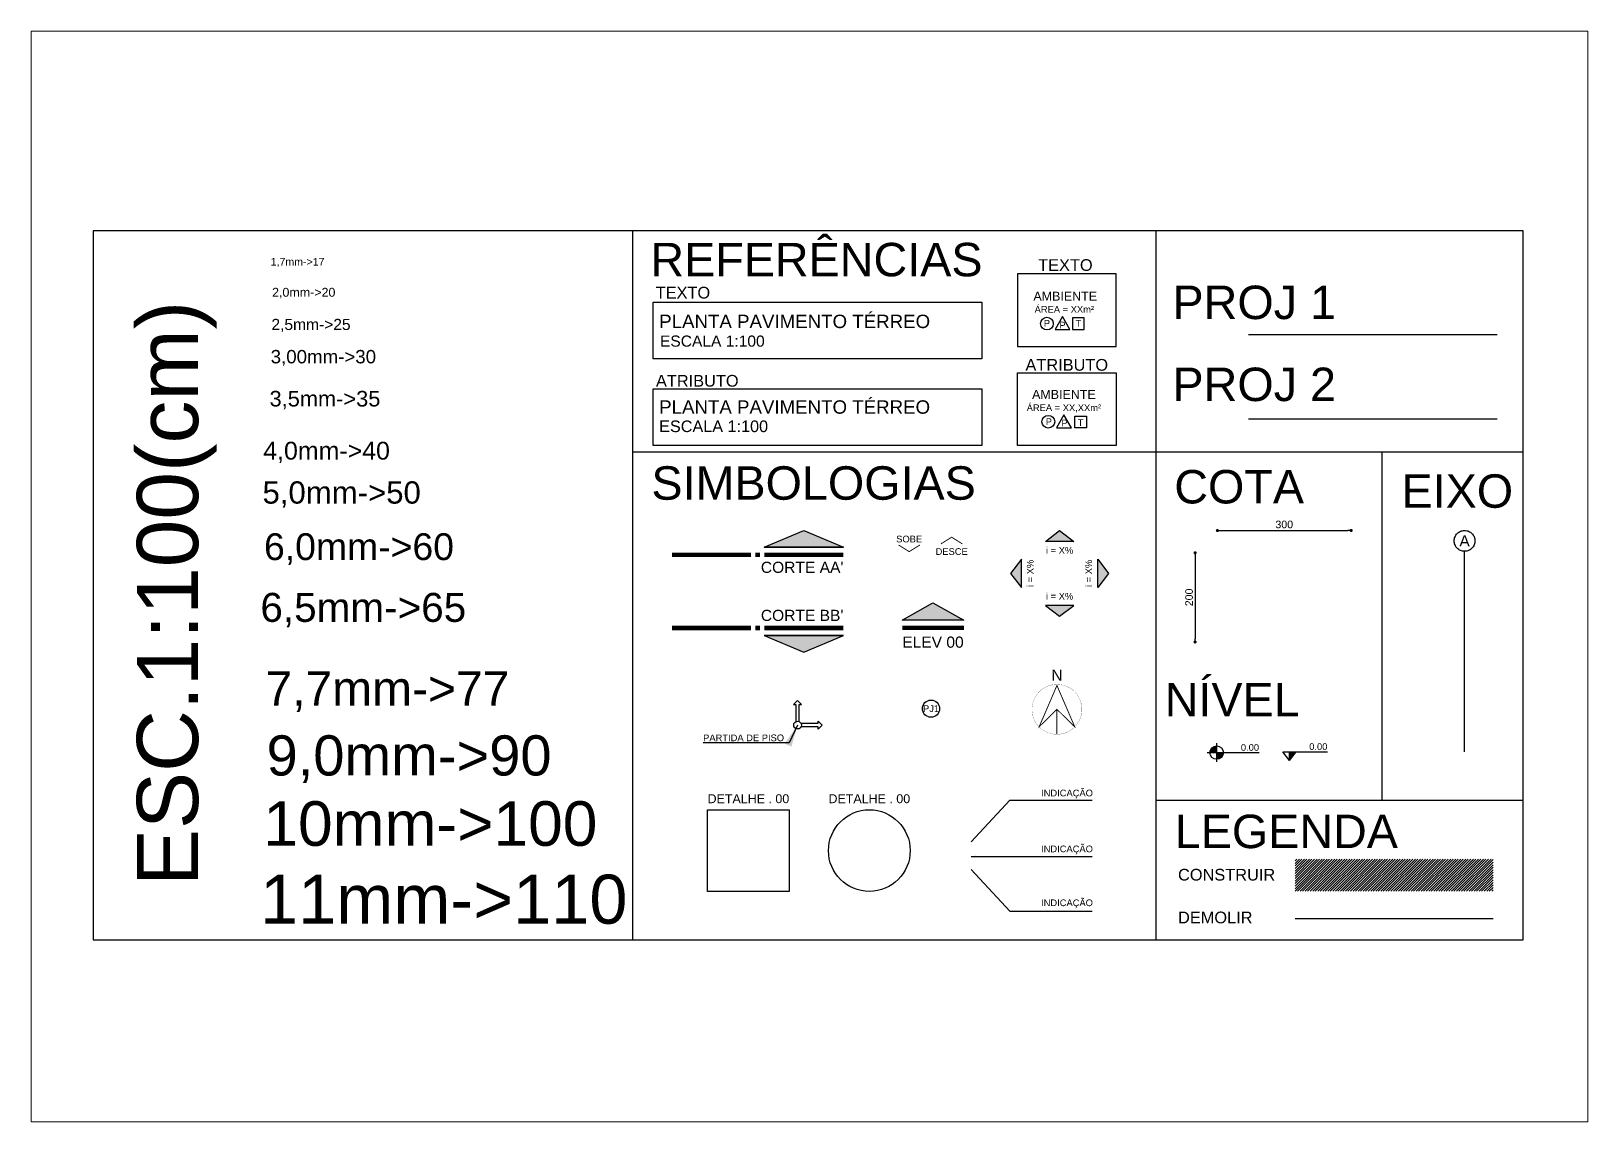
# Paper-space layout 'Layout1' of a CAD drawing. Header units: millimetres. Extents: x 29 to 262, y 20 to 183.
# The model-space entities are those that its viewports show. They can reach past a viewport. Long polylines and large blocks are cut down to what shows.
import ezdxf
from ezdxf.enums import TextEntityAlignment as Align

# ---------------------------------------------------------------- set-up
doc = ezdxf.new("R2010")
doc.units = ezdxf.units.MM
for name, pattern in [('DASHDOTX2', [50.8, 25.4, -12.7, 0, -12.7]), ('DASHED', [19.05, 12.7, -6.35]), ('DASHED2', [9.525, 6.35, -3.175]), ('PHANTOM2', [31.75, 15.875, -3.175, 3.175, -3.175, 3.175, -3.175])]:
    doc.linetypes.add(name, pattern=pattern)
for name, color, linetype in [('ARQ_Construir', 150, 'Continuous'), ('ARQ_Cotas', 10, 'Continuous'), ('ARQ_Cotas de Nível', 10, 'Continuous'), ('ARQ_Demolir', 30, 'DASHED'), ('ARQ_Eixo', 10, 'DASHDOTX2'), ('ARQ_Indicações', 10, 'Continuous'), ('ARQ_Projeção 01', 1, 'DASHED2'), ('ARQ_Projeção 02', 2, 'DASHED'), ('ARQ_Revestimento', 253, 'Continuous'), ('ARQ_Simbologia', 50, 'Continuous'), ('ARQ_Texto', 7, 'Continuous')]:
    doc.layers.add(name, color=color, linetype=linetype)
doc.styles.add('100', font='arial.ttf', dxfattribs={"height": 31.25})
doc.styles.add('120', font='arial.ttf', dxfattribs={"height": 37.5})
doc.styles.add('140', font='arial.ttf', dxfattribs={"height": 43.75})
doc.styles.add('175', font='arial.ttf', dxfattribs={"height": 50})
doc.styles.add('200', font='arial.ttf', dxfattribs={"height": 62.5})
doc.styles.add('240', font='arial.ttf', dxfattribs={"height": 75})
doc.styles.add('290', font='arial.ttf', dxfattribs={"height": 81.25})
doc.styles.add('350', font='arial.ttf', dxfattribs={"height": 92.75})
doc.styles.add('400', font='arial.ttf', dxfattribs={"height": 112.5})
doc.styles.add('450', font='arial.ttf', dxfattribs={"height": 125})
doc.styles.add('500', font='arial.ttf', dxfattribs={"height": 137.5})
doc.styles.add('60', font='arial.ttf', dxfattribs={"height": 18.75})
doc.styles.add('80', font='arial.ttf', dxfattribs={"height": 25})
doc.styles.add('COTA', font='arial.ttf')
doc.dimstyles.new('esc_100', dxfattribs={"dimtxt": 17, "dimasz": 7, "dimexe": 10, "dimexo": 5, "dimgap": 0, "dimtad": 0, "dimzin": 12, "dimdsep": 46, "dimtxsty": 'COTA', "dimblk": 'DOT', "dimcen": 0.09, "dimse1": 1, "dimse2": 1, "dimclrd": 256, "dimclre": 256, "dimclrt": 7, "dimaunit": 1, "dimadec": 4, "dimazin": 0, "dimtfac": 0.0048, "dimtix": 1, "dimtmove": 2, "dimatfit": 3, "dimfxl": 1, "dimtvp": 0.773333, "dimtolj": 1, "dimtzin": 12, "dimarcsym": 0})
doc.dimstyles.new('esc_50', dxfattribs={"dimtxt": 8.5, "dimasz": 3.5, "dimexe": 5, "dimexo": 2.5, "dimgap": 0, "dimtad": 0, "dimzin": 12, "dimdsep": 46, "dimtxsty": 'COTA', "dimblk": 'DOT', "dimcen": 0.09, "dimse1": 1, "dimse2": 1, "dimclrd": 256, "dimclre": 256, "dimclrt": 7, "dimaunit": 1, "dimadec": 4, "dimazin": 0, "dimtfac": 0.024, "dimtix": 1, "dimtmove": 2, "dimatfit": 3, "dimfxl": 8, "dimtvp": 0.773333, "dimtolj": 1, "dimtzin": 12, "dimlwd": -1, "dimlwe": -1, "dimarcsym": 0})

# ---------------------------------------------------------------- blocks, each defined once
blk = doc.blocks.new('_Dot')
at = {"color": 0, "linetype": 'ByBlock', "lineweight": -2}
blk.add_line((-0.5, 0), (-1, 0), dxfattribs=at)
at = {"color": 0, "linetype": 'ByBlock', "const_width": 0.5}
blk.add_lwpolyline([(-0.25, 0, 1), (0.25, 0, 1)], format="xyb", close=True, dxfattribs=at)
blk = doc.blocks.new('*D33')
at = {"layer": 'ARQ_Cotas', "lineweight": -2}
blk.add_line((25297.5, 18091), (25583.5, 18091), dxfattribs=at)
at = {"layer": 'DEFPOINTS', "color": 0}
for p in [(25590.5, 18091), (25290.5, 18041), (25590.5, 18041)]:
    blk.add_point(p, dxfattribs=at)
at = {"layer": 'ARQ_Cotas', "lineweight": -2, "xscale": 7, "yscale": 7, "zscale": 7, "rotation": 180}
blk.add_blockref('_Dot', (25290.5, 18091), dxfattribs=at)
at = {"layer": 'ARQ_Cotas', "lineweight": -2, "xscale": 7, "yscale": 7, "zscale": 7}
blk.add_blockref('_Dot', (25590.5, 18091), dxfattribs=at)
at = {"layer": 'ARQ_Cotas', "color": 7, "insert": (25440.5, 18104.5), "char_height": 17, "attachment_point": 5, "style": 'COTA'}
blk.add_mtext('\\A1;300', dxfattribs=at)
blk = doc.blocks.new('A$C061752A4')
h = blk.add_hatch(color=256)
h.paths.add_polyline_path([(2, 7.5, 0.414214), (-5.5, 0), (2, 0)])
h.paths.add_polyline_path([(9.5, 0), (2, 0), (2, -7.5, 0.414214)])
for p, q in [((2, -10.5), (2, 10.5)), ((-8.5, 0), (49.5, 0))]:
    blk.add_line(p, q)
blk.add_circle((2, 0), 7.5)
blk = doc.blocks.new('A$C53301501')
blk.add_hatch(color=256).paths.add_polyline_path([(7.5, 10), (0, 10), (0, 0)])
for p, q in [((-7.5, 10), (42.5, 10)), ((0, 0), (-7.5, 10)), ((0, 0), (0, 10)), ((0, 0), (7.5, 10))]:
    blk.add_line(p, q)
blk = doc.blocks.new('A$C291E434F')
for points in [[(2, 3.9), (2, 23.1), (4.6, 23.1), (0, 27.7), (-4.6, 23.1), (-2, 23.1), (-2, 3.9)], [(3.9, 2), (23.1, 2), (23.1, 4.6), (27.7, 0), (23.1, -4.6), (23.1, -2), (3.9, -2)]]:
    blk.add_lwpolyline(points)
blk.add_circle((0, 0), 4.34)
blk = doc.blocks.new('A$C164A0A55')
blk.add_hatch(color=256).paths.add_polyline_path([(16, 0), (-16, 0), (0, 12.2)])
for p, q in [((-16, 0), (0, 12.2)), ((16, 0), (-16, 0)), ((0, 12.2), (16, 0))]:
    blk.add_line(p, q)
at = {"layer": 'ARQ_Simbologia'}
blk.add_line((16, 0), (16, 0), dxfattribs=at)
blk = doc.blocks.new('*D34')
at = {"layer": 'ARQ_Cotas', "lineweight": -2}
blk.add_line((25240.5, 18034), (25240.5, 17848), dxfattribs=at)
at = {"layer": 'DEFPOINTS', "color": 0}
for p in [(25290.5, 18041), (25240.5, 17841), (25290.5, 17841)]:
    blk.add_point(p, dxfattribs=at)
at = {"layer": 'ARQ_Cotas', "lineweight": -2, "xscale": 7, "yscale": 7, "zscale": 7}
for p, rotation in [((25240.5, 18041), 90), ((25240.5, 17841), 270)]:
    blk.add_blockref('_Dot', p, dxfattribs=dict(at, rotation=rotation))
at = {"layer": 'ARQ_Cotas', "color": 7, "insert": (25227.1, 17941), "char_height": 17, "attachment_point": 5, "rotation": 90, "style": 'COTA'}
blk.add_mtext('\\A1;200', dxfattribs=at)
blk = doc.blocks.new('IND-LOCAL-1')
at = {"layer": 'ARQ_Simbologia'}
blk.add_lwpolyline([(25.3, -32.6), (46.2, -32.6), (35.8, -14.5)], close=True, dxfattribs=at)
blk.add_lwpolyline([(67.2, -32.6), (51.1, -32.6), (51.1, -16.5), (67.2, -16.5), (67.2, -32.6)], dxfattribs=at)
blk.add_circle((13.9, -24.2), 8.93, dxfattribs=at)
at = {"layer": 'ARQ_Texto', "style": 'COTA'}
for tag, p, height in [('LOCAL', (-1.1, 17.9), 12.5), ('LOCAL-1', (-1.1, 0.4), 12.5), ('AREA', (1.5, -16.1), 7.5)]:
    blk.add_attdef(tag, p, '', height=height, dxfattribs=at)
for tag, p in [('PISO', (12.8, -25.2)), ('PAR', (35.2, -24.8)), ('TETO', (58.4, -25.4))]:
    blk.add_attdef(tag, text='', height=7.5, dxfattribs=at).set_placement(p, align=Align.MIDDLE)
blk = doc.blocks.new('IND-DESENHOS')
at = {"layer": 'ARQ_Texto', "style": 'COTA'}
for tag, p, height in [('DESENHO1', (0, 25), 20), ('DESENHO', (0, 0), 20), ('ESCALA', (0, -15), 10), ('AREA', (0, -30), 10)]:
    blk.add_attdef(tag, p, '', height=height, dxfattribs=at)
blk = doc.blocks.new('A$C5CB55066')
at = {"layer": 'ARQ_Simbologia'}
blk.add_hatch(color=256, dxfattribs=at).paths.add_polyline_path([(670, 195), (1113, 9), (226, 9)])
blk.add_line((226, 9), (1113, 9), dxfattribs=at)
blk.add_lwpolyline([(670, 195), (1113, 9), (226, 9)], close=True, dxfattribs=at)
at = {"layer": 'ARQ_Simbologia', "const_width": 50}
for points in [[(-811, -77), (76, -77)], [(176, -77), (126, -77)], [(1113, -77), (226, -77)]]:
    blk.add_lwpolyline(points, dxfattribs=at)
blk = doc.blocks.new('A$C4C9A12F2')
at = {"layer": 'ARQ_Simbologia'}
h = blk.add_hatch(color=256, dxfattribs=at)
h.paths.add_polyline_path([(30, 76), (376, -117), (-315, -117)])
edge = h.paths.add_edge_path(flags=17)
edge.add_line((376, -117), (-315, -117))
blk.add_line((376, -117), (-315, -117), dxfattribs=at)
blk.add_lwpolyline([(30, 76), (376, -117), (-315, -117)], close=True, dxfattribs=at)
at = {"layer": 'ARQ_Simbologia', "const_width": 50}
blk.add_lwpolyline([(-315, -204), (380, -204)], dxfattribs=at)
blk = doc.blocks.new('A$C51210F19')
at = {"layer": 'ARQ_Simbologia', "const_width": 0.8}
blk.add_lwpolyline([(-112.3, 2.1, 1), (111.7, 2.1, 1), (-112.3, 2.1, 1)], format="xyb", dxfattribs=at)
at = {"layer": 'ARQ_Simbologia', "const_width": 4}
for points in [[(-79.9, -76.2), (-0.3, 109.3), (79.5, -76), (-0.3, 2.1), (-79.9, -76.2)], [(-0.3, 2.1), (-0.3, -109.9)]]:
    blk.add_lwpolyline(points, dxfattribs=at)
blk = doc.blocks.new('A$C50354E6C')
at = {"layer": 'ARQ_Simbologia', "xscale": 0.5, "yscale": 0.5, "zscale": 0.5}
blk.add_blockref('A$C51210F19', (-2.8, 0.4), dxfattribs=at)
at = {"layer": 'ARQ_Simbologia', "color": 7, "style": '100'}
blk.add_text('N', height=25, dxfattribs=at).set_placement((-3, 65.8), align=Align.CENTER)

msp = doc.modelspace()

# ---------------------------------------------------------------- hatches: boundary and pattern name
at = {"layer": 'ARQ_Construir'}
h = msp.add_hatch(dxfattribs=at)
h.set_pattern_fill('_USER', color=256, scale=4, angle=45, style=0, pattern_type=0)
h.set_pattern_definition([(45, (25464.648, 17282.0587), (-2.828427, 2.828427), [])])
h.paths.add_polyline_path([(25908.78, 17354.04), (25464.648, 17354.04), (25464.648, 17282.059), (25908.78, 17282.059)])

# ---------------------------------------------------------------- linework, layer by layer
for p, q in [((23978.939, 17172.806), (23978.939, 18762.946)), ((25152.834, 17172.806), (25152.834, 18762.946)), ((23978.939, 18267.466), (25976.698, 18267.466)), ((25659.474, 18267.466), (25659.474, 17486.41)), ((25152.834, 17486.41), (25976.698, 17486.41))]:
    msp.add_line(p, q)
for points in [[(25976.698, 18762.946), (22768.557, 18762.946), (22768.557, 17172.806), (25976.698, 17172.806)], [(25063.353, 18666.617), (24842.34, 18666.617), (24842.34, 18503.593), (25063.353, 18503.593)], [(24024.628, 18602.948), (24762.262, 18602.948), (24762.262, 18476.364), (24024.628, 18476.364)], [(24842.34, 18444.944), (25063.353, 18444.944), (25063.353, 18281.921), (24842.34, 18281.921)], [(24024.628, 18408.505), (24762.262, 18408.505), (24762.262, 18281.921), (24024.628, 18281.921)]]:
    msp.add_lwpolyline(points, close=True)
at = {"layer": 'ARQ_Demolir'}
msp.add_line((25464.648, 17221.099), (25908.78, 17221.099), dxfattribs=at)
at = {"layer": 'ARQ_Eixo'}
msp.add_line((25845.035, 17594.923), (25845.035, 18044.409), dxfattribs=at)
msp.add_circle((25845.035, 18067.727), 23.318, dxfattribs=at)
at = {"layer": 'ARQ_Indicações', "linetype": 'PHANTOM2'}
msp.add_lwpolyline([(24146.876, 17464.718), (24330.175, 17464.718), (24330.175, 17281.42), (24146.876, 17281.42)], close=True, dxfattribs=at)
at = {"layer": 'ARQ_Indicações'}
msp.add_circle((24648.123, 17691.467), 19.168, dxfattribs=at)
at = {"layer": 'ARQ_Indicações', "linetype": 'PHANTOM2'}
msp.add_circle((24509.755, 17373.069), 91.649, dxfattribs=at)
at = {"layer": 'ARQ_Projeção 01'}
msp.add_line((25360.668, 18530.834), (25917.832, 18530.834), dxfattribs=at)
at = {"layer": 'ARQ_Projeção 02'}
msp.add_line((25360.668, 18341.167), (25917.832, 18341.167), dxfattribs=at)
at = {"layer": 'ARQ_Simbologia'}
for points in [[(24959.883, 18542.244), (24943.162, 18571.206), (24926.441, 18542.244)], [(24965.801, 18542.244), (24991.527, 18542.244), (24991.527, 18567.969), (24965.801, 18567.969)]]:
    msp.add_lwpolyline(points, close=True, dxfattribs=at)
at = {"layer": 'ARQ_Simbologia', "const_width": 2}
for points in [[(24575.118, 18058.706), (24599.162, 18043.631), (24623.25, 18058.668)], [(24670.369, 18060.991), (24694.458, 18076.027), (24718.501, 18060.953)]]:
    msp.add_lwpolyline(points, dxfattribs=at)
at = {"layer": 'ARQ_Simbologia'}
msp.add_circle((24908.116, 18555.106), 14.292, dxfattribs=at)

# ---------------------------------------------------------------- block references
at = {"layer": 'ARQ_Cotas de Nível', "xscale": 2, "yscale": 2, "zscale": 2}
for name, p in [('A$C061752A4', (25284.905, 17592.841)), ('A$C53301501', (25452.291, 17574.883))]:
    msp.add_blockref(name, p, dxfattribs=at)
at = {"layer": 'ARQ_Simbologia'}
for name, p, xscale, yscale, zscale in [('A$C5CB55066', (24228.992, 18052.11), 0.2000000000043656, 0.2000000000043656, 0.2), ('A$C164A0A55', (24936.613, 18066.674), 2, 2, 2), ('A$C4C9A12F2', (24646.467, 17913.344), 0.2000000000043656, 0.2000000000043656, 0.2), ('A$C291E434F', (24348.742, 17654.576), 2, 2, 2)]:
    msp.add_blockref(name, p, dxfattribs=dict(at, xscale=xscale, yscale=yscale, zscale=zscale))
for name, p, xscale, yscale, zscale, rotation in [('A$C164A0A55', (24851.134, 17994.914), -2, 2, 2, 90), ('A$C164A0A55', (25022.073, 17994.914), 2, 2, 2, 270), ('A$C164A0A55', (24936.613, 17923.173), -2, 2, 2, 180), ('A$C5CB55066', (24228.992, 17857.078), -0.2000000000043656, 0.2000000000043656, 0.2, 180)]:
    msp.add_blockref(name, p, dxfattribs=dict(at, xscale=xscale, yscale=yscale, zscale=zscale, rotation=rotation))
msp.add_blockref('A$C50354E6C', (24933.52, 17688.466), dxfattribs=at)
at = {"layer": 'ARQ_Texto'}
ref = msp.add_blockref('IND-LOCAL-1', (24889.027, 18373.717), dxfattribs=dict(at, xscale=1.599999999976717, yscale=1.599999999998545, zscale=1.6))
ref.add_attrib('LOCAL-1', 'AMBIENTE', dxfattribs={"height": 20, "style": 'COTA'}).set_placement((24946.265, 18396.271), align=Align.MIDDLE)
ref.add_attrib('AREA', 'ÁREA = XX,XXm²', dxfattribs={"height": 15, "style": 'COTA'}).set_placement((24946.265, 18366.9), align=Align.MIDDLE)
ref.add_attrib('TETO', 'P', dxfattribs={"height": 15, "style": 'COTA'}).set_placement((24947.732, 18332.19), align=Align.MIDDLE)
ref.add_attrib('PAR', 'T', dxfattribs={"height": 15, "style": 'COTA'}).set_placement((24983.59, 18332.802), align=Align.MIDDLE)
ref.add_attrib('PISO', 'P', dxfattribs={"height": 15, "style": 'COTA'}).set_placement((24912.472, 18335.306), align=Align.MIDDLE)
ref = msp.add_blockref('IND-DESENHOS', (24038.341, 18353.022), dxfattribs=dict(at, xscale=4, yscale=4, zscale=4))
ref.add_attrib('DESENHO', 'PLANTA PAVIMENTO TÉRREO', (24038.341, 18353.022), dxfattribs={"height": 30, "style": 'COTA'})
ref.add_attrib('ESCALA', 'ESCALA 1:100', (24038.341, 18311.792), dxfattribs={"height": 26, "style": 'COTA'})

# ---------------------------------------------------------------- texts
for s, height, style, p in [('REFERÊNCIAS', 75, '120', (24018.556, 18661.186)), ('1,7mm->17', 17, '60', (23166.877, 18685.34)), ('TEXTO', 26.25, '120', (24888.478, 18673.311)), ('2,0mm->20', 20, '80', (23169.992, 18615.301)), ('TEXTO', 26.25, '120', (24030.502, 18611.398)), ('PROJ 1', 75, '120', (25189.812, 18565.237)), ('PLANTA PAVIMENTO TÉRREO', 30, '120', (24038.422, 18545.088)), ('2,5mm->25', 25, '100', (23168.602, 18540.742)), ('ESCALA 1:100', 25, '100', (24040.134, 18503.364)), ('3,00mm->30', 30, '120', (23166.89, 18465.961)), ('ATRIBUTO', 26.25, '120', (24859.989, 18449.474)), ('ATRIBUTO', 26.25, '120', (24031.121, 18413.7)), ('PROJ 2', 75, '120', (25189.812, 18381.339)), ('3,5mm->35', 35, '140', (23164.351, 18369.199)), ('4,0mm->40', 40, '175', (23150.185, 18250.066)), ('SIMBOLOGIAS', 75, '120', (24020.928, 18160.077)), ('5,0mm->50', 50, '200', (23148.525, 18151.325)), ('COTA', 75, '120', (25193.84, 18151.722)), ('EIXO', 75, '120', (25703.581, 18142.056)), ('6,0mm->60', 60, '240', (23151.896, 18024.809)), ('6,5mm->65', 65, '290', (23143.772, 17886.113)), ('7,7mm->77', 77, '350', (23155.334, 17698.27)), ('NÍVEL', 75, '120', (25172.329, 17674.357)), ('9,0mm->90', 90, '400', (23157.636, 17541.598)), ('PARTIDA DE PISO', 15, '60', (24136.909, 17618.495)), ('10mm->100', 100, '450', (23150.54, 17383.832)), ('LEGENDA', 75, '120', (25194.843, 17378.669)), ('11mm->110', 110, '500', (23143.065, 17209.145)), ('CONSTRUIR', 26.25, '120', (25202.236, 17305.925)), ('DEMOLIR', 26.25, '120', (25202.236, 17209.999))]:
    msp.add_text(s, height=height, dxfattribs=dict(at, style=style)).set_placement(p)
for s, height, style, p in [('AMBIENTE', 20, '80', (24949.204, 18606.614)), ('ÁREA = XXm²', 15, '60', (24947.202, 18579.543)), ('P', 15, '60', (24908.116, 18548.217)), ('P', 15, '60', (24943.162, 18544.223)), ('T', 15, '60', (24978.664, 18548.217)), ('SOBE', 15, '60', (24599.162, 18064.388)), ('i = X%%%', 15, '60', (24936.613, 18039.06)), ('DESCE', 15, '60', (24694.458, 18036.399)), ('i = X%%%', 15, '60', (24936.613, 17936.084)), ('ELEV 00', 25, '100', (24652.512, 17828.166)), ('DETALHE . 00', 20, '80', (24238.526, 17479.486)), ('DETALHE . 00', 20, '80', (24509.755, 17479.486))]:
    msp.add_text(s, height=height, dxfattribs=dict(at, style=style)).set_placement(p, align=Align.CENTER)
at = {"layer": 'ARQ_Texto', "style": '500'}
msp.add_text('ESC.1:100(cm)', height=137.5, rotation=90, dxfattribs=at).set_placement((23004.181, 17293.314))
at = {"layer": 'ARQ_Texto', "style": '100'}
msp.add_text('A', height=25, dxfattribs=at).set_placement((25845.035, 18067.727), align=Align.MIDDLE)
at = {"layer": 'ARQ_Texto'}
for s, height, style, p in [("CORTE AA'", 25, '100', (24451.604, 17995.983)), ("CORTE BB'", 25, '100', (24451.604, 17888.188)), ('0.00', 15, '60', (25383.991, 17596.928)), ('0.00', 15, '60', (25537.291, 17598.885))]:
    msp.add_text(s, height=height, dxfattribs=dict(at, style=style)).set_placement(p, align=Align.RIGHT)
at = {"layer": 'ARQ_Texto', "style": '60'}
for p in [(24878.096, 17994.924), (25009.162, 17994.914)]:
    msp.add_text('i = X%%%', height=15, rotation=90, dxfattribs=at).set_placement(p, align=Align.CENTER)
at = {"layer": 'ARQ_Texto', "char_height": 15, "attachment_point": 1, "style": '60'}
for insert, width in [((24894.949, 17509.715), 114.70574), ((24894.949, 17384.446), 114.55498), ((24894.949, 17263.529), 114.70574)]:
    msp.add_mtext('INDICAÇÃO', dxfattribs=dict(at, insert=insert, width=width))
at = {"layer": 'ARQ_Texto', "style": '60'}
msp.add_attdef('PJ1', text='', height=15, dxfattribs=at).set_placement((24648.123, 17691.467), align=Align.MIDDLE)

# ---------------------------------------------------------------- dimensions: what is measured, and where the dimension line sits
at = {"layer": 'ARQ_Cotas'}
dim = msp.add_linear_dim(base=(25590.516, 18091.045), p1=(25290.516, 18041.045), p2=(25590.516, 18041.045), dimstyle='esc_100', dxfattribs=at)
dim.commit()
dim.dimension.update_dxf_attribs({"geometry": '*D33', "text_midpoint": (25440.516, 18104.479)})
dim = msp.add_linear_dim(base=(25240.516, 17841.045), p1=(25290.516, 18041.045), p2=(25290.516, 17841.045), angle=270, dimstyle='esc_100', dxfattribs=at)
dim.commit()
dim.dimension.update_dxf_attribs({"geometry": '*D34', "text_midpoint": (25227.091, 17941.045)})

# ---------------------------------------------------------------- leaders
at = {"layer": 'ARQ_Indicações'}
for points, dimstyle, override in [([(24348.928, 17654.792), (24329.931, 17614.57), (24136.773, 17614.57)], 'esc_50', {"dimasz": 50}), ([(24738.337, 17393.141), (24825.017, 17486.41), (25009.655, 17486.41)], 'esc_100', {"dimasz": 10}), ([(24737.978, 17359.801), (25009.504, 17359.801)], 'esc_100', {"dimasz": 10}), ([(24738.337, 17330.504), (24825.017, 17237.235), (25009.655, 17237.235)], 'esc_100', {"dimasz": 10})]:
    msp.add_leader(points, dimstyle=dimstyle, override=override, dxfattribs=at)

psp = doc.layouts.get("Layout1")

# ---------------------------------------------------------------- viewports
at = {"layer": 'ARQ_Revestimento'}
psp.add_viewport(center=(145.33, 101.81), size=(232.53, 162.8987), view_center_point=(24375.553, 17987.86), view_height=2446.33328, dxfattribs=at)

doc.saveas('drawing.dxf')
